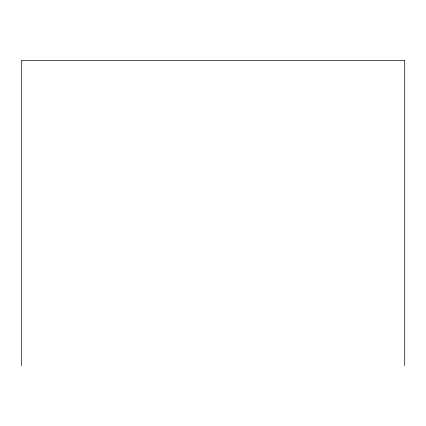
<?xml version="1.0" encoding="UTF-8"?>
<svg xmlns="http://www.w3.org/2000/svg" width="426" height="426" viewBox="0 0 426 426"><rect width="100%" height="100%" fill="white"/><g stroke="black" fill="none" stroke-linecap="round" stroke-linejoin="round"><path stroke-width="0.64" d="M404.7 365.641L404.7 60.359L21.3 60.359L21.3 365.641"/></g></svg>
